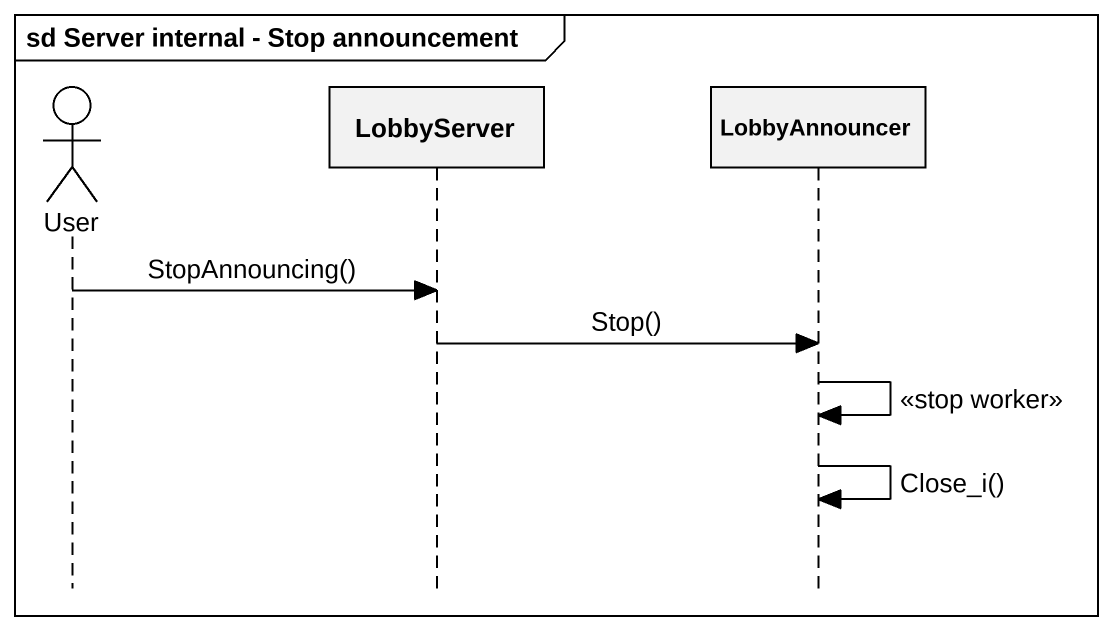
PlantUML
@startuml
mainframe sd Server internal - Stop announcement
hide footbox
actor User
participant LobbyServer
participant LobbyAnnouncer

User -> LobbyServer : StopAnnouncing()
LobbyServer -> LobbyAnnouncer : Stop()
LobbyAnnouncer -> LobbyAnnouncer : <<stop worker>>
LobbyAnnouncer -> LobbyAnnouncer : Close_i()
@enduml
